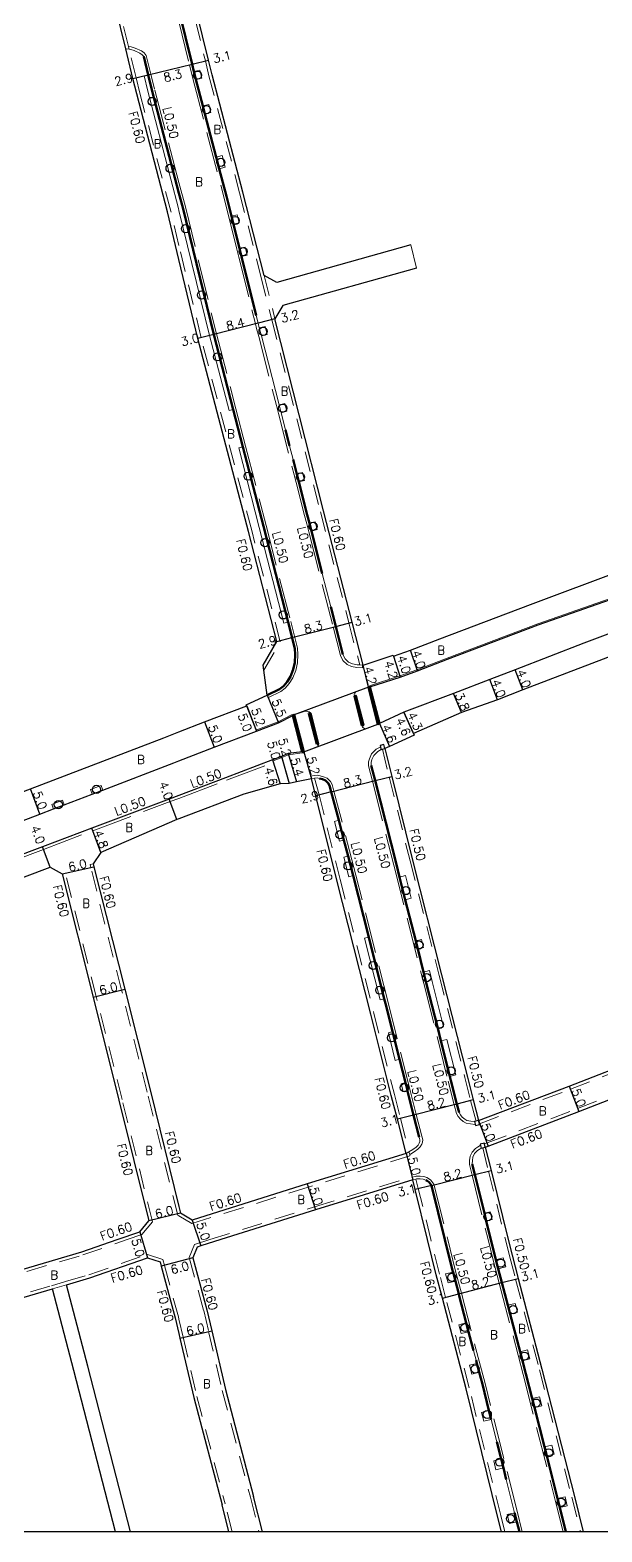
# Model space of a CAD drawing. Header units: metres. Extents: x -1600 to -800, y -111003 to -110400.
# Drawn here: x -1110.2 to -1005.1, y -111000 to -110724.2 of the extents above; entities that cross this region are included whole.
import ezdxf

# ---------------------------------------------------------------- set-up
doc = ezdxf.new("R2010")
doc.units = ezdxf.units.M
doc.header["$LTSCALE"] = 2.5
doc.linetypes.add('22320', pattern=[2.5, 1.5, -1])
doc.linetypes.add('2233000', pattern=[4, 3, -1])
doc.layers.get('0').update_dxf_attribs({"color": 150, "lineweight": 50})
for name, color, linetype, lineweight in [('2101000', 177, 'Continuous', 30), ('2102000', 191, 'Continuous', 30), ('2102001', 191, 'Continuous', 9), ('2203000', 5, 'Continuous', 50), ('2213000', 6, 'Continuous', 9), ('2227000', 3, 'Continuous', 50), ('2232000', 4, '22320', 9), ('2233000', 62, '2233000', 9), ('2236000', 3, 'Continuous', 15), ('6132000', 1, '61320', 9), ('9201100', 215, 'Continuous', 30), ('9203500', 155, 'Continuous', 30)]:
    doc.layers.add(name, color=color, linetype=linetype, lineweight=lineweight)
for name, color, linetype in [('2235000', 7, 'Continuous'), ('2238000', 11, 'Continuous'), ('9201500', 222, 'Continuous'), ('9202100', 82, 'Continuous'), ('9301100', 77, 'Continuous'), ('999', 7, 'Continuous')]:
    doc.layers.add(name, color=color, linetype=linetype)
doc.styles.add('Dm_Anotation', font='txt.shx', dxfattribs={"bigfont": 'pscdm.shx'})
doc.linetypes.add('61320', pattern='A,0,[3,dmdr.shx,S=0.25,R=0,X=0,Y=0],1.5,[3,dmdr.shx,S=0.25,R=0,X=0,Y=0]', length=1.5)

# ---------------------------------------------------------------- blocks, each defined once
blk = doc.blocks.new('223800')
at = {"color": 0}
blk.add_circle((0, 0), 0.75, dxfattribs=at)

msp = doc.modelspace()

# ---------------------------------------------------------------- linework, layer by layer
at = {"layer": '2101000'}
for points in [[(-1084.89, -110757.56), (-1090.57, -110735.87), (-1091.26, -110733.06), (-1092.59, -110727.62), (-1094.47, -110719.89), (-1094.53, -110719.66), (-1097.8, -110706.8), (-1104.73, -110679.56), (-1106.29, -110673.38), (-1115.62, -110669.8)], [(-1067.17, -110769.26), (-1071.07, -110753.9), (-1076.7, -110732.4), (-1077.37, -110729.66), (-1080.65, -110716.21), (-1081.14, -110714.28)], [(-1082.8, -110766.27), (-1084.89, -110757.56)], [(-1067.35, -110840.77), (-1064.84, -110836.45), (-1070.02, -110816.23), (-1079.31, -110780.81), (-1082.8, -110766.27)], [(-1048.96, -110840.77), (-1050.99, -110832.9), (-1056.22, -110812.47), (-1065.16, -110777.22)], [(-1048.96, -110840.77), (-1043.44, -110838.98), (-1043.37, -110839.17), (-1040.28, -110838.06), (-1034.88, -110835.98), (-1018.2, -110829.66), (-1001.37, -110823.33), (-996.44, -110821.55), (-985.46, -110817.19), (-975.3, -110813.04)], [(-1048, -110844.87), (-1047.71, -110844.76), (-1042.13, -110842.98), (-1038.99, -110841.85), (-1033.46, -110839.72), (-1016.79, -110833.41), (-999.81, -110827.45)], [(-997.93, -110832.85), (-1008.38, -110836.77), (-1021.02, -110841.63), (-1025.65, -110843.41), (-1032.36, -110846.01), (-1041.5, -110849.46), (-1045.97, -110851.52), (-1046.25, -110851.64)], [(-988.05, -110833.22), (-990.32, -110834.09), (-996.53, -110836.49), (-1006.91, -110840.5), (-1019.58, -110845.36), (-1024.24, -110847.15), (-1030.87, -110849.51), (-1039.71, -110853.37), (-1039.58, -110853.64), (-1044.13, -110855.73), (-1044.94, -110856.1)], [(-1066.57, -110846.31), (-1067.21, -110841.74), (-1067.35, -110840.77)], [(-1082.8, -110853.03), (-1078.12, -110851.21), (-1070.35, -110848.27), (-1070.42, -110848.08), (-1066.57, -110846.31)], [(-1048, -110844.87), (-1046.25, -110851.64)], [(-1082.8, -110858.39), (-1076.31, -110855.87), (-1068.58, -110852.95), (-1064.5, -110851.41), (-1061.9, -110850.02), (-1061.62, -110849.91)], [(-1061.62, -110849.91), (-1059.88, -110856.69)], [(-1179.02, -110886.63), (-1174.79, -110887.94), (-1145.49, -110876.89), (-1129.84, -110870.96), (-1110.11, -110863.49), (-1085.59, -110854.12), (-1082.8, -110853.03)], [(-1173.01, -110892.5), (-1160.99, -110888.02), (-1159.03, -110887.28), (-1154.1, -110885.45), (-1152.14, -110884.71), (-1147.06, -110882.82), (-1145.09, -110882.08), (-1144.02, -110881.68), (-1139.82, -110880.09), (-1137.86, -110879.35), (-1128.02, -110875.61), (-1126.42, -110875.01), (-1124.45, -110874.26), (-1119.2, -110872.28), (-1117.24, -110871.53), (-1108.34, -110868.17), (-1105.84, -110867.21), (-1103.88, -110866.46), (-1098.75, -110864.5), (-1096.79, -110863.75), (-1083.73, -110858.75), (-1082.8, -110858.39)], [(-1059.88, -110856.69), (-1060.18, -110856.72), (-1062.72, -110857.05), (-1063.96, -110857.55), (-1065.62, -110858.19), (-1074.22, -110861.48), (-1082.8, -110864.72)], [(-1044.94, -110856.1), (-1043.67, -110861.22), (-1039.86, -110876.59), (-1034.53, -110897.67), (-1029.79, -110916.44), (-1028.72, -110920.64), (-1027.75, -110924.45)], [(-1058.47, -110861.69), (-1061.23, -110862.24), (-1062.52, -110862.55), (-1064.23, -110862.57), (-1070.89, -110864.49), (-1082.8, -110869)], [(-1041.07, -110930.49), (-1042.67, -110924.19), (-1043.79, -110919.82), (-1047.55, -110904.92), (-1053.77, -110880.31), (-1057.62, -110864.78), (-1058.47, -110861.69)], [(-1082.8, -110864.72), (-1084.61, -110865.4), (-1098.83, -110870.74), (-1107.88, -110874.17), (-1113.57, -110876.32), (-1130.04, -110882.51), (-1141.35, -110886.81), (-1150.13, -110890.15), (-1169.14, -110897.45), (-1177.4, -110900.63), (-1184.79, -110903.21), (-1193.16, -110906.14), (-1200.62, -110908.9), (-1208.13, -110912.22), (-1208.21, -110912.04), (-1217.35, -110916.08)], [(-1082.8, -110869), (-1083.19, -110869.15), (-1097.14, -110875.23)], [(-1097.14, -110875.23), (-1098.56, -110877.28), (-1098.43, -110877.82), (-1092.75, -110900.33), (-1088.05, -110919.06), (-1082.8, -110940.21)], [(-1139.93, -110890.55), (-1128.63, -110886.25), (-1106.47, -110877.92), (-1104.28, -110879.12), (-1098.57, -110901.79), (-1093.82, -110920.71), (-1088.32, -110942.88)], [(-1027.75, -110924.45), (-1011.1, -110918.12), (-997.58, -110912.83), (-993.36, -110911.18), (-993.21, -110911.12), (-970.43, -110902.3), (-960.35, -110898.47), (-945.18, -110892.64)], [(-1026.51, -110929.33), (-1025.97, -110929.12), (-1009.32, -110922.8), (-995.76, -110917.49), (-968.69, -110906.99), (-958.56, -110903.14), (-943.39, -110897.3), (-940.98, -110897.97)], [(-1026.51, -110929.33), (-1025.43, -110933.62), (-1022.28, -110946.31)], [(-1041.07, -110930.49), (-1059.21, -110936.09), (-1080.35, -110942.72), (-1082.5, -110941.43)], [(-1039.83, -110935.34), (-1057.72, -110940.86), (-1075.1, -110946.31)], [(-1037.12, -110946.31), (-1039.4, -110937.08), (-1039.83, -110935.34)], [(-1082.8, -110940.21), (-1082.5, -110941.43)], [(-1094.15, -110946.31), (-1089.99, -110944.88), (-1088.32, -110942.88)], [(-1127.17, -110946.31), (-1125.63, -110952.64), (-1125.25, -110954.24), (-1122.9, -110955.08), (-1100.67, -110948.56), (-1094.15, -110946.31)], [(-1075.1, -110946.31), (-1078.8, -110947.47), (-1079.48, -110947.68), (-1080.27, -110949.63), (-1077.66, -110959.2), (-1076.77, -110963.03), (-1074.25, -110973.86), (-1069.08, -110993.48)], [(-1024.26, -110997.12), (-1030.03, -110973.7), (-1034.39, -110957.07), (-1035.51, -110952.79), (-1037.12, -110946.31)], [(-1022.28, -110946.31), (-1021.57, -110949.19), (-1020.46, -110953.42), (-1016.09, -110970.09), (-1010.12, -110993.49)], [(-1103.46, -110954.59), (-1099.16, -110953.33), (-1088.59, -110949.68), (-1086.28, -110950.4), (-1086.06, -110951.21), (-1083.48, -110960.66), (-1082.8, -110963.56)], [(-1121.69, -110959.94), (-1106.05, -110955.35)], [(-1082.8, -110963.56), (-1082.61, -110964.39), (-1080.08, -110975.29), (-1074.88, -110995.01)], [(-1067.47, -111000), (-1069.08, -110993.48)], [(-1010.12, -110993.49), (-1008.5, -111000)], [(-1073.65, -111000), (-1074.88, -110995.01)], [(-1023.52, -111000), (-1024.26, -110997.12)]]:
    msp.add_lwpolyline(points, dxfattribs=at)
at = {"layer": '2102000'}
for points in [[(-1040.21, -110763.62), (-1064.82, -110770.53), (-1067.17, -110769.26)], [(-1039.13, -110767.86), (-1063.72, -110774.76), (-1065.16, -110777.22)], [(-1091.68, -111000), (-1099.55, -110969.52), (-1103.46, -110954.59)], [(-1094.47, -111000), (-1102.13, -110970.33), (-1106.05, -110955.35)]]:
    msp.add_lwpolyline(points, dxfattribs=at)
at = {"layer": '2102001'}
msp.add_lwpolyline([(-1040.21, -110763.62), (-1039.13, -110767.86)], dxfattribs=at)
at = {"layer": '2203000'}
for points in [[(-1045.97, -110851.52), (-1047.71, -110844.76), (-1048, -110844.87), (-1046.25, -110851.64)], [(-1049.18, -110851.91), (-1050.57, -110846.5), (-1050.28, -110846.43), (-1048.89, -110851.84)], [(-1060.18, -110856.72), (-1061.9, -110850.02), (-1061.62, -110849.91), (-1059.88, -110856.69)], [(-1057.49, -110855.34), (-1058.94, -110849.67), (-1058.65, -110849.59), (-1057.2, -110855.25)]]:
    msp.add_lwpolyline(points, close=True, dxfattribs=at)
at = {"layer": '2213000'}
for points in [[(-1089.26, -110729.03), (-1089.54, -110728.68), (-1089.96, -110728.37), (-1091, -110727.92), (-1091.66, -110727.72), (-1091.95, -110727.69), (-1092.59, -110727.62)], [(-1068.61, -110776.6), (-1068.26, -110778.01), (-1068.04, -110778.87), (-1067.66, -110780.32), (-1064.41, -110792.99), (-1064.04, -110794.44), (-1063.23, -110797.59)], [(-1062.49, -110800.49), (-1061.84, -110803)], [(-1056.47, -110823.99), (-1054.9, -110830.1)], [(-1052.66, -110838.83), (-1052.28, -110839.64), (-1051.65, -110840.24), (-1050.93, -110840.55), (-1050.03, -110840.72), (-1049.68, -110840.75), (-1049.06, -110840.8), (-1048.96, -110840.77)], [(-1048, -110844.87), (-1050.31, -110845.72), (-1050.48, -110845.94), (-1050.58, -110846.16), (-1050.57, -110846.5), (-1049.18, -110851.91), (-1049.05, -110852.19), (-1048.81, -110852.35), (-1048.48, -110852.47), (-1046.25, -110851.64)], [(-1059.88, -110856.69), (-1057.37, -110855.76), (-1057.26, -110855.64), (-1057.18, -110855.45), (-1057.2, -110855.25), (-1058.65, -110849.59), (-1058.9, -110849.4), (-1059.12, -110849.31), (-1059.35, -110849.26), (-1059.6, -110849.26), (-1061.62, -110849.91)], [(-1044.94, -110856.1), (-1045.42, -110856.25), (-1045.63, -110856.32), (-1046.25, -110856.63), (-1046.97, -110857.4), (-1047.34, -110858.15), (-1047.46, -110858.65), (-1047.49, -110859.21)], [(-1056.97, -110861.6), (-1057.39, -110861.51), (-1057.9, -110861.53), (-1058.47, -110861.69)], [(-1031.33, -110922.96), (-1031.08, -110923.4), (-1030.73, -110923.84), (-1030.28, -110924.21), (-1029.87, -110924.44), (-1029.18, -110924.58), (-1028.49, -110924.64), (-1028.23, -110924.57), (-1027.75, -110924.45)], [(-1041.07, -110930.49), (-1040.53, -110930.18), (-1039.83, -110929.77), (-1039.22, -110929.34), (-1038.87, -110928.96), (-1038.64, -110928.57), (-1038.55, -110928.3), (-1038.51, -110927.98), (-1038.64, -110927.46)], [(-1026.51, -110929.33), (-1026.99, -110929.45), (-1027.24, -110929.51), (-1027.66, -110929.74), (-1027.95, -110929.95), (-1028.5, -110930.52), (-1028.78, -110931.16), (-1028.88, -110931.8), (-1028.91, -110932.46)], [(-1039.83, -110935.34), (-1039.25, -110935.19), (-1039.13, -110935.16), (-1038.5, -110935.15), (-1037.9, -110935.22), (-1037.46, -110935.36)], [(-1028.2, -110968.46), (-1028.67, -110966.65)], [(-1024.39, -110983.45), (-1025.42, -110979.34)], [(-1021.12, -110996.48), (-1022.65, -110990.38)]]:
    msp.add_lwpolyline(points, dxfattribs=at)
at = {"layer": '2227000'}
for points in [[(-1082.8, -110720.47), (-1080.38, -110730.4), (-1080.04, -110731.78), (-1079.7, -110733.15), (-1079.68, -110733.23), (-1078.41, -110738.1), (-1078.03, -110739.56), (-1075.95, -110747.49), (-1075.39, -110749.62), (-1074.07, -110754.69), (-1073.15, -110758.36), (-1072.79, -110759.82), (-1071.67, -110764.29), (-1071.31, -110765.74), (-1068.61, -110776.6)], [(-1082.8, -110754.1), (-1087.76, -110735.15), (-1088.44, -110732.37), (-1089.26, -110729.03)], [(-1082.11, -110756.76), (-1082.8, -110754.1)], [(-1066.57, -110846.31), (-1064.33, -110845.22), (-1063.6, -110844.66), (-1062.92, -110843.88), (-1062.32, -110842.87), (-1061.79, -110841.6), (-1061.52, -110840.32), (-1061.44, -110838.84), (-1061.52, -110837.73), (-1062.75, -110832.91), (-1067.26, -110815.29), (-1071.05, -110800.69), (-1072.83, -110793.83), (-1076.4, -110780.07), (-1082.11, -110756.76)], [(-1063.23, -110797.59), (-1062.49, -110800.49)], [(-1061.84, -110803), (-1061.15, -110805.7), (-1060.78, -110807.15), (-1059.22, -110813.22), (-1058.84, -110814.72), (-1058.47, -110816.18), (-1056.47, -110823.99)], [(-1054.9, -110830.1), (-1053.99, -110833.67), (-1052.66, -110838.83)], [(-1047.49, -110859.21), (-1046.77, -110862.01), (-1042.84, -110877.44), (-1042.27, -110879.71), (-1041.21, -110883.89), (-1039.3, -110891.45), (-1038.93, -110892.9), (-1037.85, -110897.18), (-1037.35, -110899.16), (-1035.25, -110907.47), (-1034.66, -110909.82), (-1033.38, -110914.88), (-1033.01, -110916.34), (-1032.83, -110917.06), (-1031.72, -110921.4), (-1031.33, -110922.96)], [(-1038.64, -110927.46), (-1039.67, -110923.43), (-1040.73, -110919.27), (-1040.82, -110918.92), (-1041.18, -110917.47), (-1042.26, -110913.19), (-1043.55, -110908.11), (-1044.74, -110903.39), (-1045.07, -110902.07), (-1047.93, -110890.75), (-1050.79, -110879.46), (-1051.73, -110875.85), (-1052.49, -110872.94), (-1053.45, -110869.29), (-1054.81, -110864.07), (-1055.12, -110862.91), (-1055.38, -110862.48), (-1055.85, -110861.99), (-1056.42, -110861.75), (-1056.97, -110861.6)], [(-1028.91, -110932.46), (-1028.44, -110934.36), (-1026.68, -110941.44), (-1026.32, -110942.9), (-1025.47, -110946.31)], [(-1037.46, -110935.36), (-1037.19, -110935.5), (-1036.85, -110935.77), (-1036.39, -110936.34), (-1033.92, -110946.31)], [(-1031.3, -110956.62), (-1031.39, -110956.28), (-1032.01, -110953.91), (-1032.44, -110952.27), (-1032.52, -110951.99), (-1033.92, -110946.31)], [(-1025.47, -110946.31), (-1024.55, -110950.03), (-1024.12, -110951.68), (-1023.46, -110954.2), (-1022.37, -110958.36), (-1021.94, -110960), (-1020.13, -110966.91), (-1019.69, -110968.56), (-1019.06, -110970.98), (-1017.91, -110975.51), (-1017.49, -110977.15), (-1015.64, -110984.39), (-1015.22, -110986.03), (-1013.22, -110993.87)], [(-1028.67, -110966.65), (-1029.57, -110963.23), (-1030, -110961.58), (-1031.3, -110956.62)], [(-1025.42, -110979.34), (-1025.83, -110977.69), (-1027.05, -110972.85), (-1027.62, -110970.68), (-1028.05, -110969.04), (-1028.2, -110968.46)], [(-1022.65, -110990.38), (-1023.19, -110988.23), (-1023.6, -110986.58), (-1024.39, -110983.45)], [(-1020.23, -111000), (-1020.7, -110998.13), (-1021.12, -110996.48)], [(-1013.22, -110993.87), (-1012.81, -110995.52), (-1011.69, -111000)]]:
    msp.add_lwpolyline(points, dxfattribs=at)
at = {"layer": '2232000'}
for points in [[(-1091.95, -110727.69), (-1092, -110727.47), (-1092.08, -110727.17), (-1093.79, -110720.17), (-1093.89, -110719.75), (-1093.91, -110719.68), (-1093.95, -110719.51), (-1097.21, -110706.65), (-1104.15, -110679.41), (-1105.7, -110673.23)], [(-1082.8, -110710.18), (-1081.84, -110713.98), (-1081.72, -110714.43), (-1081.23, -110716.36), (-1077.95, -110729.81), (-1077.28, -110732.54), (-1071.65, -110754.05), (-1067.75, -110769.41), (-1065.74, -110777.37), (-1056.8, -110812.62), (-1051.57, -110833.05), (-1049.59, -110840.76)], [(-1084.31, -110757.41), (-1089.99, -110735.72), (-1090.67, -110732.91), (-1091.95, -110727.69)], [(-1082.8, -110763.7), (-1084.31, -110757.41)], [(-1067.21, -110841.74), (-1064.2, -110836.54), (-1069.43, -110816.07), (-1078.73, -110780.66), (-1082.8, -110763.7)], [(-1067.17, -110769.26), (-1065.16, -110777.22)], [(-1045.42, -110856.25), (-1044.16, -110861.34), (-1040.34, -110876.71), (-1035.01, -110897.79), (-1030.27, -110916.56), (-1029.2, -110920.76), (-1028.23, -110924.57)], [(-1058.47, -110861.69), (-1057.9, -110861.53), (-1057.04, -110864.63), (-1053.19, -110880.17), (-1046.97, -110904.77), (-1043.21, -110919.67), (-1042.09, -110924.04), (-1040.53, -110930.18), (-1040.4, -110930.68), (-1040.35, -110930.9)], [(-1082.8, -110941.95), (-1083.02, -110941.82), (-1088.63, -110919.21), (-1093.34, -110900.48), (-1099.01, -110877.97), (-1099.14, -110877.43), (-1098.56, -110877.28)], [(-1087.67, -110943.03), (-1093.24, -110920.56), (-1097.99, -110901.65), (-1103.7, -110878.99), (-1104.28, -110879.12)], [(-1027.6, -110925.04), (-1010.88, -110918.68), (-997.36, -110913.39), (-993.14, -110911.74), (-992.99, -110911.68), (-970.22, -110902.86), (-960.14, -110899.03), (-944.76, -110893.12), (-945.18, -110892.64)], [(-1026.65, -110928.74), (-1026.18, -110928.56), (-1009.54, -110922.24), (-995.98, -110916.93), (-968.91, -110906.43), (-958.77, -110902.57), (-943.42, -110896.67), (-940.66, -110897.43)], [(-1026.99, -110929.45), (-1025.91, -110933.74), (-1022.79, -110946.31)], [(-1040.35, -110930.9), (-1059.03, -110936.66), (-1080.43, -110943.37), (-1082.8, -110941.95)], [(-1077.11, -110946.31), (-1057.89, -110940.29), (-1040, -110934.76), (-1039.97, -110934.86), (-1039.83, -110935.34)], [(-1036.5, -110946.31), (-1038.82, -110936.94), (-1039.25, -110935.19)], [(-1092.31, -110946.31), (-1089.64, -110945.39), (-1087.67, -110943.03)], [(-1122.73, -110955.66), (-1100.49, -110949.13), (-1092.31, -110946.31)], [(-1077.11, -110946.31), (-1079.93, -110947.19), (-1080.9, -110949.59), (-1078.24, -110959.35), (-1077.35, -110963.17), (-1074.84, -110974), (-1069.66, -110993.63)], [(-1023.68, -110996.97), (-1029.45, -110973.55), (-1033.81, -110956.91), (-1034.93, -110952.64), (-1036.5, -110946.31)], [(-1022.79, -110946.31), (-1022.05, -110949.31), (-1020.94, -110953.54), (-1016.57, -110970.22), (-1010.6, -110993.61)], [(-1103.63, -110954.01), (-1099.35, -110952.76), (-1088.57, -110949.04), (-1085.78, -110949.93), (-1085.48, -110951.05), (-1082.9, -110960.51), (-1082.8, -110960.91)], [(-1122.09, -110959.43), (-1106.22, -110954.77)], [(-1106.22, -110954.77), (-1103.63, -110954.01)], [(-1106.05, -110955.35), (-1103.46, -110954.59)], [(-1082.8, -110960.91), (-1082.03, -110964.25), (-1079.5, -110975.15), (-1074.3, -110994.86)], [(-1069.66, -110993.63), (-1068.09, -111000)], [(-1010.6, -110993.61), (-1009.01, -111000)], [(-1073.03, -111000), (-1074.3, -110994.86)], [(-1022.9, -111000), (-1023.68, -110996.97)]]:
    msp.add_lwpolyline(points, dxfattribs=at)
at = {"layer": '2233000'}
for points in [[(-1082.8, -110722.58), (-1080.86, -110730.52), (-1080.19, -110733.27), (-1074.55, -110754.81)], [(-1082.8, -110752.13), (-1087.28, -110735.03), (-1087.95, -110732.25), (-1088.8, -110728.8), (-1089.2, -110728.32), (-1089.71, -110727.94), (-1090.82, -110727.45), (-1091.56, -110727.23), (-1092.08, -110727.17)], [(-1081.62, -110756.64), (-1082.8, -110752.13)], [(-1074.55, -110754.81), (-1073.64, -110758.49), (-1073.27, -110759.94), (-1072.16, -110764.41), (-1071.8, -110765.86), (-1068.74, -110778.13), (-1068.52, -110778.99), (-1068.15, -110780.45), (-1064.9, -110793.12), (-1064.52, -110794.57), (-1061.64, -110805.83), (-1061.26, -110807.28), (-1059.71, -110813.34), (-1059.32, -110814.85), (-1058.95, -110816.3), (-1054.47, -110833.79), (-1053.14, -110839), (-1052.69, -110839.94), (-1051.92, -110840.66), (-1051.08, -110841.03), (-1050.1, -110841.22), (-1049.1, -110841.3), (-1049.06, -110840.8)], [(-1081.62, -110756.64), (-1075.91, -110779.95), (-1072.35, -110793.7), (-1070.57, -110800.56), (-1066.78, -110815.17), (-1062.27, -110832.78), (-1061.02, -110837.65), (-1060.94, -110838.84), (-1061.02, -110840.39), (-1061.31, -110841.75), (-1061.87, -110843.1), (-1062.52, -110844.18), (-1063.26, -110845.02), (-1064.07, -110845.65), (-1066.35, -110846.76), (-1066.57, -110846.31)], [(-1082.8, -110865.26), (-1074.04, -110861.95), (-1065.47, -110858.66), (-1065.62, -110858.19)], [(-1045.77, -110855.84), (-1045.82, -110855.85), (-1046.55, -110856.22), (-1047.39, -110857.11), (-1047.81, -110857.98), (-1047.95, -110858.58), (-1047.99, -110859.26), (-1047.26, -110862.13), (-1043.32, -110877.56), (-1037.83, -110899.29), (-1033.31, -110917.19), (-1032.21, -110921.53), (-1031.8, -110923.15), (-1031.5, -110923.68), (-1031.09, -110924.2), (-1030.56, -110924.62), (-1030.04, -110924.91), (-1029.25, -110925.07), (-1028.45, -110925.14), (-1028.36, -110925.12)], [(-1040.4, -110930.68), (-1040.28, -110930.61), (-1039.56, -110930.19), (-1038.89, -110929.72), (-1038.46, -110929.26), (-1038.19, -110928.78), (-1038.06, -110928.41), (-1038, -110927.95), (-1038.16, -110927.33), (-1039.19, -110923.3), (-1040.24, -110919.15), (-1044.25, -110903.27), (-1050.3, -110879.34), (-1054.33, -110863.94), (-1054.65, -110862.72), (-1054.98, -110862.17), (-1055.57, -110861.57), (-1056.25, -110861.28), (-1056.83, -110861.12), (-1057.35, -110861.01), (-1057.97, -110861.04), (-1058.61, -110861.21), (-1058.47, -110861.69)], [(-1149.95, -110890.62), (-1141.18, -110887.28), (-1129.86, -110882.98), (-1113.4, -110876.78), (-1107.7, -110874.64), (-1098.65, -110871.2), (-1084.43, -110865.87), (-1082.8, -110865.26)], [(-1027.37, -110929.03), (-1027.43, -110929.04), (-1027.93, -110929.31), (-1028.29, -110929.57), (-1028.92, -110930.24), (-1029.27, -110931.01), (-1029.38, -110931.75), (-1029.41, -110932.51), (-1028.92, -110934.49), (-1025.99, -110946.31)], [(-1039.97, -110934.86), (-1039.38, -110934.71), (-1039.19, -110934.66), (-1038.47, -110934.65), (-1037.79, -110934.73), (-1037.23, -110934.91), (-1036.92, -110935.08), (-1036.5, -110935.41), (-1035.94, -110936.11), (-1033.41, -110946.31)], [(-1020.68, -110996.2), (-1026.56, -110972.72), (-1030.91, -110956.15), (-1032.03, -110951.86), (-1033.41, -110946.31)], [(-1025.99, -110946.31), (-1025.05, -110950.11), (-1023.94, -110954.33), (-1019.55, -110971.1), (-1013.61, -110994.38)], [(-1019.72, -111000), (-1020.68, -110996.2)], [(-1013.61, -110994.38), (-1012.21, -111000)]]:
    msp.add_lwpolyline(points, dxfattribs=at)
at = {"layer": '2235000'}
for points in [[(-1045.63, -110856.32), (-1045.42, -110856.25), (-1044.94, -110856.1), (-1045.17, -110855.37), (-1045.85, -110855.58), (-1045.77, -110855.84)], [(-1028.31, -110925.35), (-1027.57, -110925.16), (-1027.6, -110925.04), (-1027.75, -110924.45), (-1028.23, -110924.57), (-1028.49, -110924.64), (-1028.36, -110925.12)], [(-1027.24, -110929.51), (-1026.99, -110929.45), (-1026.51, -110929.33), (-1026.65, -110928.74), (-1026.68, -110928.62), (-1027.42, -110928.8), (-1027.37, -110929.03)]]:
    msp.add_lwpolyline(points, close=True, dxfattribs=at)
at = {"layer": '2236000'}
for points in [[(-1080.04, -110731.78), (-1079.7, -110733.15), (-1079.68, -110733.23), (-1078.62, -110732.97), (-1078.97, -110731.51)], [(-1082.8, -110754.1), (-1087.76, -110735.15), (-1088.44, -110732.37), (-1089.22, -110732.56), (-1088.54, -110735.35), (-1082.88, -110756.95), (-1082.8, -110757.28), (-1077.17, -110780.27), (-1073.6, -110794.03), (-1072.83, -110793.83), (-1076.4, -110780.07), (-1082.11, -110756.76)], [(-1077.34, -110737.83), (-1078.41, -110738.1), (-1078.03, -110739.56), (-1076.96, -110739.28)], [(-1075.95, -110747.49), (-1075.39, -110749.62), (-1074.33, -110749.34), (-1074.89, -110747.21)], [(-1073.15, -110758.36), (-1072.79, -110759.82), (-1071.72, -110759.55), (-1072.08, -110758.1)], [(-1071.31, -110765.74), (-1070.25, -110765.47), (-1070.61, -110764.02), (-1071.67, -110764.29)], [(-1068.04, -110778.87), (-1067.66, -110780.32), (-1066.6, -110780.05), (-1066.97, -110778.6)], [(-1064.41, -110792.99), (-1064.04, -110794.44), (-1062.97, -110794.17), (-1063.35, -110792.72)], [(-1062.75, -110832.91), (-1063.53, -110833.11), (-1068.04, -110815.49), (-1071.82, -110800.89), (-1071.05, -110800.69), (-1067.26, -110815.29)], [(-1061.15, -110805.7), (-1060.78, -110807.15), (-1059.71, -110806.88), (-1060.09, -110805.43)], [(-1058.84, -110814.72), (-1058.47, -110816.18), (-1057.4, -110815.9), (-1057.77, -110814.45)], [(-1098.75, -110864.5), (-1099.07, -110863.66), (-1097.11, -110862.91), (-1096.79, -110863.75)], [(-1105.84, -110867.21), (-1106.16, -110866.37), (-1104.2, -110865.62), (-1103.88, -110866.46)], [(-1053.45, -110869.29), (-1052.49, -110872.94), (-1053.27, -110873.14), (-1054.22, -110869.5)], [(-1050.79, -110879.46), (-1051.73, -110875.85), (-1052.51, -110876.05), (-1051.56, -110879.66)], [(-1042.27, -110879.71), (-1041.2, -110879.44), (-1040.14, -110883.62), (-1041.21, -110883.89)], [(-1047.93, -110890.75), (-1048.71, -110890.95), (-1045.85, -110902.26), (-1045.07, -110902.07)], [(-1039.3, -110891.45), (-1038.93, -110892.9), (-1037.87, -110892.63), (-1038.23, -110891.18)], [(-1034.19, -110907.2), (-1035.25, -110907.47), (-1037.35, -110899.16), (-1037.85, -110897.18), (-1036.78, -110896.91), (-1036.28, -110898.89)], [(-1044.32, -110908.3), (-1043.55, -110908.11), (-1042.26, -110913.19), (-1043.04, -110913.39)], [(-1034.66, -110909.82), (-1033.59, -110909.55), (-1031.95, -110916.07), (-1033.01, -110916.34), (-1033.38, -110914.88)], [(-1041.18, -110917.47), (-1041.96, -110917.67), (-1041.59, -110919.12), (-1040.82, -110918.92)], [(-1026.68, -110941.44), (-1025.61, -110941.18), (-1025.25, -110942.63), (-1026.32, -110942.9)], [(-1032.01, -110953.91), (-1033.36, -110954.27), (-1033.8, -110952.62), (-1032.44, -110952.27)], [(-1022.76, -110951.32), (-1024.12, -110951.68), (-1024.55, -110950.03), (-1023.2, -110949.68)], [(-1020.58, -110959.65), (-1021.94, -110960), (-1022.37, -110958.36), (-1021.01, -110958.01)], [(-1029.57, -110963.23), (-1030.92, -110963.58), (-1031.35, -110961.94), (-1030, -110961.58)], [(-1018.34, -110968.2), (-1019.69, -110968.56), (-1020.13, -110966.91), (-1018.77, -110966.56)], [(-1027.62, -110970.68), (-1028.97, -110971.04), (-1029.4, -110969.39), (-1028.05, -110969.04)], [(-1016.13, -110976.81), (-1017.49, -110977.15), (-1017.91, -110975.51), (-1016.55, -110975.16)], [(-1025.42, -110979.34), (-1026.78, -110979.68), (-1027.19, -110978.03), (-1025.83, -110977.69)], [(-1013.86, -110985.69), (-1015.22, -110986.03), (-1015.64, -110984.39), (-1014.28, -110984.04)], [(-1023.19, -110988.23), (-1024.55, -110988.57), (-1024.96, -110986.92), (-1023.6, -110986.58)], [(-1011.45, -110995.18), (-1012.81, -110995.52), (-1013.22, -110993.87), (-1011.86, -110993.53)], [(-1020.7, -110998.13), (-1022.06, -110998.47), (-1022.48, -110996.82), (-1021.12, -110996.48)]]:
    msp.add_lwpolyline(points, close=True, dxfattribs=at)
at = {"layer": '6132000'}
for points in [[(-1047.78, -110844.58), (-1042.2, -110842.79), (-1039.06, -110841.66), (-1033.53, -110839.54), (-1016.86, -110833.22), (-1000.07, -110827.33)], [(-1068.65, -110852.76), (-1064.58, -110851.22), (-1061.99, -110849.84)], [(-1059.85, -110856.88), (-1060.15, -110856.92), (-1062.67, -110857.25), (-1063.91, -110857.74), (-1065.48, -110858.35)]]:
    msp.add_lwpolyline(points, dxfattribs=at)
at = {"layer": '9201100'}
for points in [[(-1088.44, -110732.37), (-1080.38, -110730.4)], [(-1080.38, -110730.4), (-1077.37, -110729.66)], [(-1091.26, -110733.06), (-1088.44, -110732.37)], [(-1068.26, -110778.01), (-1076.4, -110780.07)], [(-1065.16, -110777.22), (-1068.26, -110778.01)], [(-1076.4, -110780.07), (-1079.31, -110780.81)], [(-1062.03, -110835.72), (-1053.99, -110833.67)], [(-1053.99, -110833.67), (-1050.99, -110832.9)], [(-1064.84, -110836.45), (-1062.03, -110835.72)], [(-1043.44, -110838.98), (-1042.13, -110842.98)], [(-1043.37, -110839.17), (-1042.13, -110842.98)], [(-1038.99, -110841.85), (-1040.28, -110838.06)], [(-1048, -110844.87), (-1048.96, -110840.77)], [(-1019.58, -110845.36), (-1021.02, -110841.63)], [(-1024.24, -110847.15), (-1025.65, -110843.41)], [(-1066.57, -110846.31), (-1064.5, -110851.41)], [(-1030.87, -110849.51), (-1032.36, -110846.01)], [(-1070.42, -110848.08), (-1068.58, -110852.95)], [(-1070.35, -110848.27), (-1068.58, -110852.95)], [(-1039.71, -110853.37), (-1041.5, -110849.46)], [(-1041.5, -110849.46), (-1039.58, -110853.64)], [(-1078.12, -110851.21), (-1076.31, -110855.87)], [(-1045.97, -110851.52), (-1044.13, -110855.73)], [(-1065.62, -110858.19), (-1064.23, -110862.57)], [(-1063.96, -110857.55), (-1062.52, -110862.55)], [(-1063.91, -110857.74), (-1062.52, -110862.55)], [(-1062.72, -110857.05), (-1061.23, -110862.24)], [(-1059.88, -110856.69), (-1058.47, -110861.69)], [(-1046.77, -110862.01), (-1043.67, -110861.22)], [(-1108.34, -110868.17), (-1110.11, -110863.49)], [(-1054.81, -110864.07), (-1057.62, -110864.78)], [(-1054.81, -110864.07), (-1046.77, -110862.01)], [(-1083.19, -110869.15), (-1084.61, -110865.4)], [(-1097.14, -110875.23), (-1098.83, -110870.74)], [(-1106.47, -110877.92), (-1107.88, -110874.17)], [(-1104.28, -110879.12), (-1098.43, -110877.82)], [(-1098.57, -110901.79), (-1092.75, -110900.33)], [(-1011.1, -110918.12), (-1009.32, -110922.8)], [(-1031.72, -110921.4), (-1039.67, -110923.43)], [(-1028.72, -110920.64), (-1031.72, -110921.4)], [(-1039.67, -110923.43), (-1042.67, -110924.19)], [(-1027.75, -110924.45), (-1025.97, -110929.12)], [(-1041.07, -110930.49), (-1039.83, -110935.34)], [(-1036.39, -110936.34), (-1028.44, -110934.36)], [(-1028.44, -110934.36), (-1025.43, -110933.62)], [(-1059.21, -110936.09), (-1057.72, -110940.86)], [(-1036.39, -110936.34), (-1039.4, -110937.08)], [(-1082.5, -110941.43), (-1088.32, -110942.88)], [(-1080.35, -110942.72), (-1078.8, -110947.47)], [(-1089.99, -110944.88), (-1088.59, -110949.68)], [(-1080.27, -110949.63), (-1086.06, -110951.21)], [(-1031.39, -110956.28), (-1023.46, -110954.2)], [(-1023.46, -110954.2), (-1020.46, -110953.42)], [(-1034.39, -110957.07), (-1031.39, -110956.28)], [(-1082.61, -110964.39), (-1076.77, -110963.03)]]:
    msp.add_lwpolyline(points, dxfattribs=at)
at = {"layer": '9301100'}
msp.add_lwpolyline([(-1059.88, -110856.69), (-1046.25, -110851.64), (-1048, -110844.87), (-1061.62, -110849.91)], close=True, dxfattribs=at)
at = {"layer": '999'}
msp.add_lwpolyline([(-1600, -110400), (-800, -110400), (-800, -111000), (-1600, -111000)], close=True, dxfattribs=at)

# ---------------------------------------------------------------- block references
at = {"layer": '2238000'}
for p in [(-1079.38, -110732.44), (-1087.73, -110737.26), (-1077.74, -110738.77), (-1075.11, -110748.46), (-1084.43, -110749.54), (-1072.48, -110759.14), (-1081.61, -110760.62), (-1071.01, -110764.84), (-1078.65, -110772.81), (-1067.34, -110779.5), (-1075.7, -110784.17), (-1063.73, -110793.59), (-1070.08, -110806.08), (-1060.47, -110806.23), (-1058.16, -110815.3), (-1066.99, -110818.3), (-1063.66, -110831.57), (-1097.95, -110863.62), (-1104.96, -110866.41), (-1053.21, -110871.94), (-1051.72, -110877.65), (-1041.11, -110882.2), (-1038.68, -110892.18), (-1047.12, -110895.95), (-1045.89, -110900.5), (-1037.29, -110898.2), (-1034.92, -110906.76), (-1043.7, -110909.24), (-1032.77, -110915.32), (-1041.38, -110918.4), (-1026.05, -110942.1), (-1023.69, -110950.64), (-1032.66, -110953.24), (-1021.38, -110959.18), (-1030.23, -110962.46), (-1019.32, -110967.71), (-1028.38, -110970.06), (-1017.17, -110976.33), (-1026.15, -110978.43), (-1014.86, -110985.47), (-1023.83, -110987.18), (-1012.55, -110994.56), (-1021.88, -110997.57)]:
    msp.add_blockref('223800', p, dxfattribs=at)

# ---------------------------------------------------------------- texts
at = {"layer": '9201500', "style": 'Dm_Anotation'}
for s, rotation, p in [('3.1', 13.7219, (-1076.35, -110730.24)), ('8.3', 13.8448, (-1085.42, -110733.71)), ('2.9', 13.7175, (-1094.43, -110734.44)), ('3.2', 14.2322, (-1063.9, -110777.91)), ('8.4', 14.2317, (-1073.9, -110779.34)), ('3.0', 14.2335, (-1082.21, -110782.23)), ('8.3', 14.3636, (-1059.58, -110835)), ('3.1', 14.359, (-1050.4, -110833.63)), ('2.9', 14.4225, (-1068.02, -110837.77)), ('4.0', 288.7653, (-1040.05, -110838.41)), ('4.2', 284.6076, (-1048.83, -110841.26)), ('4.2', 288.0888, (-1045.12, -110840.27)), ('4.0', 288.0888, (-1042.73, -110839.28)), ('4.0', 291.0057, (-1020.78, -110841.97)), ('4.0', 290.5751, (-1025.41, -110843.75)), ('5.5', 292.099, (-1065.8, -110847.37)), ('3.8', 293.0327, (-1032.15, -110846.25)), ('5.0', 290.698, (-1072.02, -110850)), ('5.2', 290.698, (-1069.57, -110849.01)), ('4.3', 294.6633, (-1040.87, -110849.87)), ('5.0', 291.266, (-1077.49, -110852.12)), ('4.6', 293.5827, (-1045.6, -110852.12)), ('4.6', 294.6633, (-1043.04, -110850.87)), ('5.0', 286.0961, (-1066.59, -110855.01)), ('5.2', 286.0961, (-1064.6, -110854.44)), ('5.4', 286.0432, (-1062.32, -110858.08)), ('5.2', 285.6371, (-1059.35, -110857.83)), ('4.6', 287.6146, (-1067.18, -110859.83)), ('8.3', 14.4, (-1052.37, -110863.34)), ('3.2', 14.198, (-1043.09, -110861.8)), ('5.0', 290.7309, (-1109.7, -110864.3)), ('4.0', 290.6899, (-1086.53, -110862.53)), ('2.9', 14.1708, (-1060.22, -110866.22)), ('4.0', 290.6173, (-1110.07, -110870.62)), ('4.8', 290.6194, (-1098.45, -110871.45)), ('6.0', 12.5511, (-1102.94, -110878.72)), ('6.0', 14.1094, (-1097.24, -110901.36)), ('3.1', 14.2914, (-1027.7, -110921.2)), ('5.0', 290.813, (-1010.68, -110918.93)), ('8.2', 14.2891, (-1036.97, -110922.57)), ('3.1', 14.2919, (-1045.55, -110925.7)), ('5.0', 290.8138, (-1027.33, -110925.26)), ('5.0', 284.2849, (-1040.75, -110931.34)), ('3.1', 13.9228, (-1024.41, -110934.19)), ('8.2', 13.9238, (-1033.99, -110935.64)), ('5.0', 287.395, (-1058.85, -110936.92)), ('3.1', 13.9201, (-1042.38, -110938.44)), ('6.0', 13.9432, (-1086.99, -110942.45)), ('5.0', 288.073, (-1079.62, -110943.38)), ('5.0', 286.2453, (-1091.57, -110946.37)), ('6.0', 15.2594, (-1084.09, -110952.69)), ('3.1', 14.6851, (-1019.71, -110954.01)), ('8.2', 14.6842, (-1028.84, -110955.53)), ('3.1', 14.6872, (-1036.93, -110958.37)), ('6.0', 13.0747, (-1081.27, -110963.97))]:
    msp.add_text(s, height=1.6, rotation=rotation, dxfattribs=at).set_placement(p)
at = {"layer": '9202100', "style": 'Dm_Anotation'}
for p in [(-1076.47, -110743.2), (-1087.46, -110745.84), (-1079.83, -110752.83), (-1064.13, -110791.28), (-1073.97, -110799.12), (-1035.34, -110838.86), (-1090.51, -110858.95), (-1092.68, -110871.42), (-1100.57, -110885.34), (-1016.68, -110923.48), (-1088.99, -110930.76), (-1061.07, -110939.75), (-1106.44, -110953.61), (-1025.65, -110964.57), (-1020.49, -110963.46), (-1031.46, -110965.81), (-1078.4, -110973.57)]:
    msp.add_text('B', height=1.6, dxfattribs=at).set_placement(p)
at = {"layer": '9203500', "style": 'Dm_Anotation'}
for s, rotation, p in [('F0.60', 284.6677, (-1092.08, -110739.32)), ('L0.50', 283.718, (-1085.8, -110738.46)), ('F0.60', 284.3579, (-1055.23, -110814.09)), ('L0.50', 284.3579, (-1065.7, -110816.47)), ('L0.50', 284.3579, (-1061.1, -110815.58)), ('F0.60', 284.3579, (-1072.31, -110817.83)), ('L0.50', 20.6945, (-1080.37, -110863.39)), ('L0.50', 20.5486, (-1094.3, -110868.49)), ('F0.50', 283.935, (-1040.47, -110871.04)), ('F0.60', 283.935, (-1057.54, -110874.84)), ('L0.50', 284.6576, (-1051.24, -110873.48)), ('L0.50', 284.6576, (-1046.96, -110872.53)), ('F0.60', 284.1505, (-1097.41, -110879.77)), ('F0.60', 284.1424, (-1106.01, -110881.37)), ('F0.50', 284.1683, (-1029.79, -110912.81)), ('L0.50', 284.1692, (-1040.83, -110915.35)), ('L0.50', 284.1692, (-1036.21, -110914.2)), ('F0.60', 284.1692, (-1046.88, -110916.69)), ('F0.60', 20.8107, (-1023.76, -110922.45)), ('F0.60', 283.9237, (-1085.4, -110926.64)), ('F0.60', 20.8107, (-1021.49, -110929.61)), ('F0.60', 283.9237, (-1094.25, -110928.87)), ('F0.60', 17.1487, (-1052.27, -110933.3)), ('F0.60', 17.3963, (-1076.91, -110941.05)), ('F0.60', 17.1677, (-1049.84, -110940.81)), ('F0.60', 19.024, (-1096.94, -110946.51)), ('F0.50', 284.8296, (-1021.46, -110946.22)), ('L0.50', 284.8296, (-1032.33, -110948.94)), ('L0.50', 284.8296, (-1027.45, -110947.73)), ('F0.60', 16.3523, (-1095.06, -110954.23)), ('F0.60', 284.8296, (-1038.53, -110950.53)), ('F0.60', 285.2599, (-1078.76, -110953.61)), ('F0.60', 285.2599, (-1086.87, -110955.83))]:
    msp.add_text(s, height=1.6, rotation=rotation, dxfattribs=at).set_placement(p)

doc.saveas('drawing.dxf')
